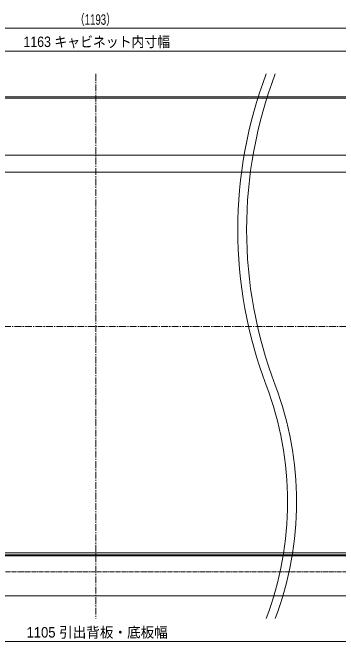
# Model space of a CAD drawing. Units: millimetres, scale not verified. Extents: x -1516 to 1516, y -761 to 761.
# Drawn here: x -533 to -248, y -168 to 383 of the extents above; entities that cross this region are included whole.
import ezdxf
from ezdxf.enums import TextEntityAlignment as Align

# ---------------------------------------------------------------- set-up
doc = ezdxf.new("R2010")
doc.units = ezdxf.units.MM
doc.header["$LTSCALE"] = 5
doc.linetypes.add('USER2', pattern=[1.11, 0.71, -0.4])
doc.linetypes.add('USER4', pattern=[9.172222, 5.997222, -1.058333, 1.058333, -1.058333])
doc.layers.add('0-1_3一般', color=7, linetype='Continuous', lineweight=15)
doc.layers.add('0-3_2寸法-1', color=7, linetype='Continuous', lineweight=15)
doc.styles.add('ＭＳ Ｐゴシック', font='')
doc.styles.get('ＭＳ Ｐゴシック').set_extended_font_data('MS PGothic')

# ---------------------------------------------------------------- blocks, each defined once
blk = doc.blocks.new('グループ-17')
at = {"layer": '0-1_3一般'}
for centre, radius, start, end in [((2477.09, 964.49), 1923.47, 159.23274, 200.76726), ((2516.2, 964.49), 1923.47, 159.23274, 200.76726), ((-669.58, -228.76), 1441.85, 339.23274, 20.76726), ((-630.47, -228.76), 1441.85, 339.23274, 20.76726)]:
    blk.add_arc(centre, radius, start, end, dxfattribs=at)
blk = doc.blocks.new('グループ-18')
at = {"layer": '0-1_3一般', "linetype": 'USER4'}
for p, q in [((-67.5, 1646.5), (-67.5, -740)), ((-2166, 540.5), (2031, 540.5))]:
    blk.add_line(p, q, dxfattribs=at)
at = {"layer": '0-1_3一般'}
for p, q in [((-1975, 1540.5), (1840, 1540.5)), ((1695, -460), (-1830, -460))]:
    blk.add_line(p, q, dxfattribs=at)
at = {"layer": '0-1_3一般', "linetype": 'USER2'}
blk.add_line((-2045, -535), (1910, -535), dxfattribs=at)
at = {"layer": '0-1_3一般'}
blk.add_lwpolyline([(-2050.28, 1546.5), (1915.02, 1546.5), (1915.02, 1540.5), (-2050.28, 1540.5)], close=True, dxfattribs=at)
for points in [[(1820, 1315.5), (1820, -460), (-1975, -460)], [(-1830, 1288), (-1830, 1290.5), (1595, 1290.5)], [(1695, 1215.5), (-1830, 1215.5), (-1830, 1218)], [(-2045, -465), (1910, -465), (1910, -535)], [(-1830, -452.5), (1695, -452.5), (1695, -450)], [(1910, -640), (-2045, -640), (-2045, -535)]]:
    blk.add_lwpolyline(points, dxfattribs=at)
blk.add_blockref('グループ-17', (0, 0), dxfattribs=at)

msp = doc.modelspace()

# ---------------------------------------------------------------- linework, layer by layer
at = {"layer": '0-3_2寸法-1'}
for p, q in [((-67.627, 369.3), (-853.123, 369.3)), ((-838.123, 349.3), (-82.627, 349.3)), ((-111.627, -168), (-809.123, -168))]:
    msp.add_line(p, q, dxfattribs=at)

# ---------------------------------------------------------------- block references
at = {"layer": '0-1_3一般', "xscale": 0.2, "yscale": 0.2}
msp.add_blockref('グループ-18', (-446.875, 0), dxfattribs=at)

# ---------------------------------------------------------------- texts
at = {"layer": '0-3_2寸法-1', "style": 'ＭＳ Ｐゴシック'}
for s, width, p in [('（1193）', 0.7, (-478.793, 369.596)), ('1163 キャビネット内寸幅', 0.9, (-523.677, 350.104)), ('1105 引出背板・底板幅', 0.95, (-520.962, -167.343))]:
    msp.add_text(s, height=9.171, dxfattribs=dict(at, width=width)).set_placement(p, align=Align.BOTTOM_LEFT)

doc.saveas('drawing.dxf')
